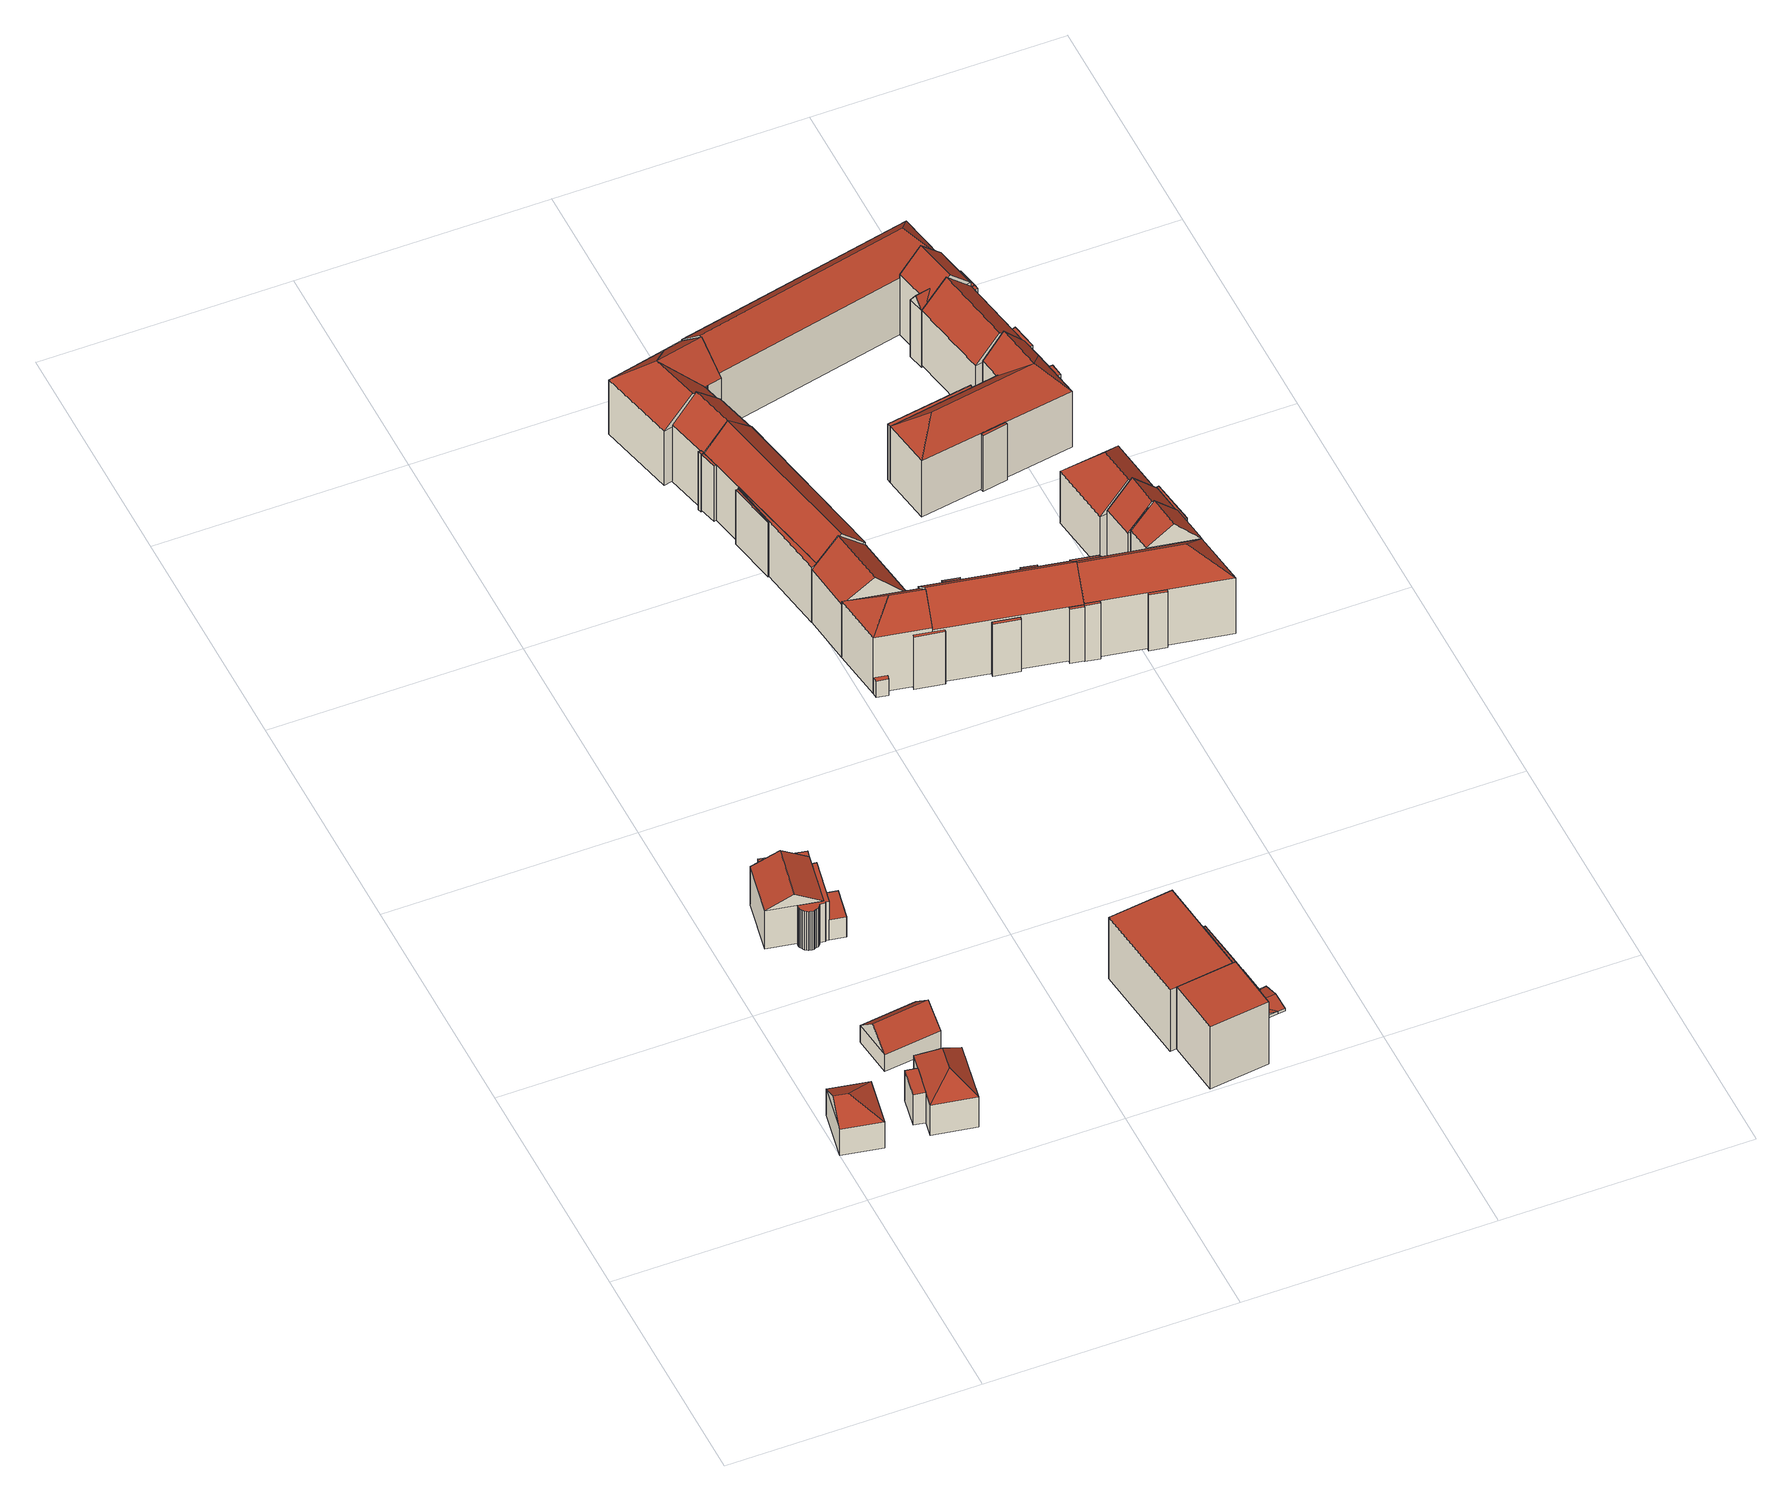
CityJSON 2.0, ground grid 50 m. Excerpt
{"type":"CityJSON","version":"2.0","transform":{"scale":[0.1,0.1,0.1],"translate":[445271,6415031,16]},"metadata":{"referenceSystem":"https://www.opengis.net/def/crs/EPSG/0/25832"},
"CityObjects":{
"building1":{"type":"Building","attributes":{"name":"Fahrenkamp","function":"31001_1010","roofType":"5000","measuredHeight":9.93,"storeysAboveGround":3},"geometry":[{"type":"Solid","lod":"2","boundaries":[[[[0,1,2,3]],[[4,5,1,0]],[[6,7,5,4]],[[3,2,7,6]],[[0,8,4]],[[6,9,3]],[[3,9,8,0]],[[4,8,9,6]],[[1,5,7,2]]]],"semantics":{"surfaces":[{"type":"WallSurface"},{"type":"RoofSurface","Flaechenneigung":"58.4035142069956","Flaechenrichtung":"100.83569069551","Flaechengroesse":"32.6720532013698"},{"type":"RoofSurface","Flaechenneigung":"57.557046619321","Flaechenrichtung":"10.7663389368237","Flaechengroesse":"33.4631668001212"},{"type":"RoofSurface","Flaechenneigung":"57.5568320887966","Flaechenrichtung":"190.757701482515","Flaechengroesse":"33.4402973839046"},{"type":"GroundSurface"}],"values":[[0,0,0,0,1,0,2,3,4]]}}]},
"building2":{"type":"Building","attributes":{"name":"Fahrenkamp","function":"31001_1010"},"children":["building2-1","building2-2"]},
"building2-1":{"type":"BuildingPart","attributes":{"roofType":"1000","measuredHeight":7.57,"storeysAboveGround":2},"parents":["building2"],"geometry":[{"type":"Solid","lod":"2","boundaries":[[[[10,11,12,13]],[[14,15,11,10]],[[16,17,15,14]],[[13,12,17,16]],[[14,10,13,16]],[[11,15,17,12]]]],"semantics":{"surfaces":[{"type":"WallSurface"},{"type":"RoofSurface","Flaechenneigung":"90","Flaechenrichtung":"0","Flaechengroesse":"15.4250708027097"},{"type":"GroundSurface"}],"values":[[0,0,0,0,1,2]]}}]},
"building2-2":{"type":"BuildingPart","attributes":{"roofType":"3200","measuredHeight":12.21,"storeysAboveGround":2},"parents":["building2"],"geometry":[{"type":"Solid","lod":"2","boundaries":[[[[18,19,20,21]],[[22,23,19,18]],[[24,25,23,22]],[[21,20,25,24]],[[18,26,22]],[[24,27,21]],[[21,27,26,18]],[[22,26,27,24]],[[19,23,25,20]]]],"semantics":{"surfaces":[{"type":"WallSurface"},{"type":"RoofSurface","Flaechenneigung":"39.3792277218005","Flaechenrichtung":"190.472785323667","Flaechengroesse":"26.4635526603623"},{"type":"RoofSurface","Flaechenneigung":"39.3788206367418","Flaechenrichtung":"10.4878824725544","Flaechengroesse":"26.1291611869964"},{"type":"RoofSurface","Flaechenneigung":"43.3659354201111","Flaechenrichtung":"100.54775036454","Flaechengroesse":"56.7768635687085"},{"type":"RoofSurface","Flaechenneigung":"43.3650350466957","Flaechenrichtung":"280.906488991606","Flaechengroesse":"56.7850399949071"},{"type":"GroundSurface"}],"values":[[0,0,0,0,1,2,3,4,5]]}}]},
"building3":{"type":"Building","attributes":{"name":"Caspar-Voght-StraÃe","function":"31001_1010","yearOfConstruction":2009,"roofType":"3100","measuredHeight":8.47,"storeysAboveGround":1},"geometry":[{"type":"Solid","lod":"2","boundaries":[[[[28,29,30,31]],[[32,33,29,28]],[[34,35,33,32]],[[31,30,35,34]],[[28,36,32]],[[34,37,31]],[[31,37,36,28]],[[32,36,37,34]],[[29,33,35,30]]]],"semantics":{"surfaces":[{"type":"WallSurface"},{"type":"RoofSurface","Flaechenneigung":"45.1338264351889","Flaechenrichtung":"173.107482084667","Flaechengroesse":"69.4455051911521"},{"type":"RoofSurface","Flaechenneigung":"45.1340244925767","Flaechenrichtung":"353.109351128746","Flaechengroesse":"69.439169166833"},{"type":"GroundSurface"}],"values":[[0,0,0,0,0,0,1,2,3]]}}]},
"building4":{"type":"Building","attributes":{"name":"Sievekingsallee","function":"31001_1010"},"children":["building4-1","building4-2","building4-3","building4-4"]},
"building4-1":{"type":"BuildingPart","attributes":{"roofType":"3100","measuredHeight":12.48,"storeysAboveGround":2},"parents":["building4"],"geometry":[{"type":"Solid","lod":"2","boundaries":[[[[38,39,40,41]],[[42,43,39,38]],[[44,45,43,42]],[[41,40,45,44]],[[38,46,42]],[[44,47,41]],[[41,47,46,38]],[[42,46,47,44]],[[39,43,45,40]]]],"semantics":{"surfaces":[{"type":"WallSurface"},{"type":"RoofSurface","Flaechenneigung":"62.7624394727981","Flaechenrichtung":"280.923757849693","Flaechengroesse":"68.4218144126852"},{"type":"RoofSurface","Flaechenneigung":"62.7620843467679","Flaechenrichtung":"100.636283815479","Flaechengroesse":"68.4924069578429"},{"type":"GroundSurface"}],"values":[[0,0,0,0,0,0,1,2,3]]}}]},
"building4-2":{"type":"BuildingPart","attributes":{"roofType":"1000","measuredHeight":9.72,"storeysAboveGround":2},"parents":["building4"],"geometry":[{"type":"Solid","lod":"2","boundaries":[[[[48,49,50,51]],[[52,53,49,48]],[[42,43,53,52]],[[51,50,43,42]],[[52,48,51,42]],[[49,53,43,50]]]],"semantics":{"surfaces":[{"type":"WallSurface"},{"type":"RoofSurface","Flaechenneigung":"90","Flaechenrichtung":"0","Flaechengroesse":"12.4630555663404"},{"type":"GroundSurface"}],"values":[[0,0,0,0,1,2]]}}]},
"building4-3":{"type":"BuildingPart","attributes":{"roofType":"1000","measuredHeight":4.97,"storeysAboveGround":2},"parents":["building4"],"geometry":[{"type":"Solid","lod":"2","boundaries":[[[[54,55,56,57]],[[58,59,55,54]],[[60,61,59,58]],[[57,56,61,60]],[[58,54,57,60]],[[55,59,61,56]]]],"semantics":{"surfaces":[{"type":"WallSurface"},{"type":"RoofSurface","Flaechenneigung":"90","Flaechenrichtung":"0","Flaechengroesse":"21.1752011655344"},{"type":"GroundSurface"}],"values":[[0,0,0,0,1,2]]}}]},
"building4-4":{"type":"BuildingPart","attributes":{"roofType":"1000","measuredHeight":9.72,"storeysAboveGround":2},"parents":["building4"],"geometry":[{"type":"Solid","lod":"2","boundaries":[[[[62,63,64,65]],[[66,67,63,62]],[[68,69,67,66]],[[70,71,69,68]],[[72,73,71,70]],[[74,75,73,72]],[[76,77,75,74]],[[78,79,77,76]],[[80,81,79,78]],[[82,83,81,80]],[[84,85,83,82]],[[86,87,85,84]],[[88,89,87,86]],[[90,91,89,88]],[[44,45,91,90]],[[92,93,45,44]],[[94,95,93,92]],[[96,61,95,94]],[[97,98,61,96]],[[99,100,98,97]],[[101,102,100,99]],[[103,104,102,101]],[[105,106,104,103]],[[65,64,106,105]],[[103,101,99,97,96,94,92,44,90,88,86,84,82,80,78,76,74,72,70,68,66,62,65,105]],[[63,67,69,71,73,75,77,79,81,83,85,87,89,91,45,93,95,61,98,100,102,104,106,64]]]],"semantics":{"surfaces":[{"type":"WallSurface"},{"type":"RoofSurface","Flaechenneigung":"90","Flaechenrichtung":"0","Flaechengroesse":"15.8170676811303"},{"type":"GroundSurface"}],"values":[[0,0,0,0,0,0,0,0,0,0,0,0,0,0,0,0,0,0,0,0,0,0,0,0,1,2]]}}]},
"building5":{"type":"Building","attributes":{"name":"Caspar-Voght-StraÃe","function":"31001_1010"},"children":["building5-1","building5-2","building5-3","building5-4","building5-5"]},
"building5-1":{"type":"BuildingPart","attributes":{"roofType":"1000","measuredHeight":15.6,"storeysAboveGround":5},"parents":["building5"],"geometry":[{"type":"Solid","lod":"2","boundaries":[[[[107,108,109,110]],[[111,112,108,107]],[[113,114,112,111]],[[110,109,114,113]],[[111,107,110,113]],[[108,112,114,109]]]],"semantics":{"surfaces":[{"type":"WallSurface"},{"type":"RoofSurface","Flaechenneigung":"90","Flaechenrichtung":"0","Flaechengroesse":"141.416823312113"},{"type":"GroundSurface"}],"values":[[0,0,0,0,1,2]]}}]},
"building5-2":{"type":"BuildingPart","attributes":{"roofType":"1000","measuredHeight":15.51,"storeysAboveGround":5},"parents":["building5"],"geometry":[{"type":"Solid","lod":"2","boundaries":[[[[115,116,117,118]],[[119,120,116,115]],[[121,122,120,119]],[[118,117,122,121]],[[119,115,118,121]],[[116,120,122,117]]]],"semantics":{"surfaces":[{"type":"WallSurface"},{"type":"RoofSurface","Flaechenneigung":"90","Flaechenrichtung":"0","Flaechengroesse":"275.688045551268"},{"type":"GroundSurface"}],"values":[[0,0,0,0,1,2]]}}]},
"building5-3":{"type":"BuildingPart","attributes":{"roofType":"1000","measuredHeight":15.6,"storeysAboveGround":5},"parents":["building5"],"geometry":[{"type":"Solid","lod":"2","boundaries":[[[[123,124,125,126]],[[107,108,124,123]],[[127,122,108,107]],[[126,125,122,127]],[[107,123,126,127]],[[124,108,122,125]]]],"semantics":{"surfaces":[{"type":"WallSurface"},{"type":"RoofSurface","Flaechenneigung":"90","Flaechenrichtung":"0","Flaechengroesse":"4.56008917708689"},{"type":"GroundSurface"}],"values":[[0,0,0,0,1,2]]}}]},
"building5-4":{"type":"BuildingPart","attributes":{"roofType":"3100","measuredHeight":1.45,"storeysAboveGround":5},"parents":["building5"],"geometry":[{"type":"Solid","lod":"2","boundaries":[[[[128,129,130,131]],[[132,133,129,128]],[[134,124,133,132]],[[131,130,124,134]],[[128,135,132]],[[134,136,131]],[[131,136,135,128]],[[132,135,136,134]],[[129,133,124,130]]]],"semantics":{"surfaces":[{"type":"WallSurface"},{"type":"RoofSurface","Flaechenneigung":"77.8572942276336","Flaechenrichtung":"83.1225572631205","Flaechengroesse":"48.2291061940424"},{"type":"RoofSurface","Flaechenneigung":"77.8572494099357","Flaechenrichtung":"263.121629531505","Flaechengroesse":"48.2275415766056"},{"type":"GroundSurface"}],"values":[[0,0,0,0,0,0,1,2,3]]}}]},
"building5-5":{"type":"BuildingPart","attributes":{"roofType":"5000","measuredHeight":1.45,"storeysAboveGround":5},"parents":["building5"],"geometry":[{"type":"Solid","lod":"2","boundaries":[[[[128,129,137,138]],[[139,140,129,128]],[[141,142,140,139]],[[138,137,142,141]],[[128,143,139]],[[141,144,138]],[[138,144,143,128]],[[139,143,144,141]],[[129,140,142,137]]]],"semantics":{"surfaces":[{"type":"WallSurface"},{"type":"RoofSurface","Flaechenneigung":"-77.857221905838","Flaechenrichtung":"263.123021083258","Flaechengroesse":"12.7048783094627"},{"type":"RoofSurface","Flaechenneigung":"75.5665314875448","Flaechenrichtung":"173.112255546599","Flaechengroesse":"11.1997516340832"},{"type":"RoofSurface","Flaechenneigung":"75.566718504151","Flaechenrichtung":"353.105252536582","Flaechengroesse":"11.1993477863947"},{"type":"GroundSurface"}],"values":[[0,0,0,0,1,0,2,3,4]]}}]},
"building6":{"type":"Building","attributes":{"name":"Caspar-Voght-StraÃe","function":"31001_1010"},"children":["building6-1","building6-2","building6-3","building6-4"]},
"building6-1":{"type":"BuildingPart","attributes":{"roofType":"1000","measuredHeight":13.93,"storeysAboveGround":4},"parents":["building6"],"geometry":[{"type":"Solid","lod":"2","boundaries":[[[[145,146,147,148]],[[149,150,146,145]],[[151,152,150,149]],[[148,147,152,151]],[[149,145,148,151]],[[146,150,152,147]]]],"semantics":{"surfaces":[{"type":"WallSurface"},{"type":"RoofSurface","Flaechenneigung":"90","Flaechenrichtung":"0","Flaechengroesse":"19.1248388533268"},{"type":"GroundSurface"}],"values":[[0,0,0,0,1,2]]}}]},
"building6-2":{"type":"BuildingPart","attributes":{"roofType":"3100","measuredHeight":18.83,"storeysAboveGround":4},"parents":["building6"],"geometry":[{"type":"Solid","lod":"2","boundaries":[[[[153,154,155,156]],[[149,150,154,153]],[[157,158,150,149]],[[156,155,158,157]],[[153,159,149]],[[157,160,156]],[[156,160,159,153]],[[149,159,160,157]],[[154,150,158,155]]]],"semantics":{"surfaces":[{"type":"WallSurface"},{"type":"RoofSurface","Flaechenneigung":"46.6275118279158","Flaechenrichtung":"78.7287989066686","Flaechengroesse":"249.230596843968"},{"type":"RoofSurface","Flaechenneigung":"46.6273113094076","Flaechenrichtung":"258.202188024824","Flaechengroesse":"245.846756038004"},{"type":"GroundSurface"}],"values":[[0,0,0,0,0,0,1,2,3]]}}]},
"building6-3":{"type":"BuildingPart","attributes":{"roofType":"1000","measuredHeight":13.72,"storeysAboveGround":4},"parents":["building6"],"geometry":[{"type":"Solid","lod":"2","boundaries":[[[[161,162,163,164]],[[165,166,162,161]],[[167,147,166,165]],[[164,163,147,167]],[[165,161,164,167]],[[162,166,147,163]]]],"semantics":{"surfaces":[{"type":"WallSurface"},{"type":"RoofSurface","Flaechenneigung":"90","Flaechenrichtung":"0","Flaechengroesse":"3.79096217372837"},{"type":"GroundSurface"}],"values":[[0,0,0,0,1,2]]}}]},
"building6-4":{"type":"BuildingPart","attributes":{"roofType":"1000","measuredHeight":13.93,"storeysAboveGround":4},"parents":["building6"],"geometry":[{"type":"Solid","lod":"2","boundaries":[[[[168,169,170,171]],[[172,173,169,168]],[[157,158,173,172]],[[171,170,158,157]],[[172,168,171,157]],[[169,173,158,170]]]],"semantics":{"surfaces":[{"type":"WallSurface"},{"type":"RoofSurface","Flaechenneigung":"90","Flaechenrichtung":"0","Flaechengroesse":"2.23251236015496"},{"type":"GroundSurface"}],"values":[[0,0,0,0,1,2]]}}]},
"building7":{"type":"Building","attributes":{"name":"Caspar-Voght-StraÃe","function":"31001_1010"},"children":["building7-1","building7-2","building7-3","building7-4","building7-5"]},
"building7-1":{"type":"BuildingPart","attributes":{"roofType":"5000","measuredHeight":19.42,"storeysAboveGround":4},"parents":["building7"],"geometry":[{"type":"Solid","lod":"2","boundaries":[[[[174,175,176,177]],[[178,179,175,174]],[[180,181,179,178]],[[177,176,181,180]],[[174,182,178]],[[180,183,177]],[[177,183,182,174]],[[178,182,183,180]],[[175,179,181,176]]]],"semantics":{"surfaces":[{"type":"WallSurface"},{"type":"RoofSurface","Flaechenneigung":"-47.3777665942956","Flaechenrichtung":"255.965900193557","Flaechengroesse":"48.8980211797664"},{"type":"RoofSurface","Flaechenneigung":"45.7494627773063","Flaechenrichtung":"167.3994633894","Flaechengroesse":"55.0229333551606"},{"type":"RoofSurface","Flaechenneigung":"45.7493716522249","Flaechenrichtung":"347.394866715686","Flaechengroesse":"56.2205199292849"},{"type":"GroundSurface"}],"values":[[0,0,0,0,1,0,2,3,4]]}}]},
"building7-2":{"type":"BuildingPart","attributes":{"roofType":"1000","measuredHeight":13.61,"storeysAboveGround":4},"parents":["building7"],"geometry":[{"type":"Solid","lod":"2","boundaries":[[[[184,185,186,187]],[[188,175,185,184]],[[187,186,175,188]],[[184,187,188]],[[185,175,186]]]],"semantics":{"surfaces":[{"type":"WallSurface"},{"type":"RoofSurface","Flaechenneigung":"90","Flaechenrichtung":"0","Flaechengroesse":"0.159571464660192"},{"type":"GroundSurface"}],"values":[[0,0,0,1,2]]}}]},
"building7-3":{"type":"BuildingPart","attributes":{"roofType":"5000","measuredHeight":19.42,"storeysAboveGround":4},"parents":["building7"],"geometry":[{"type":"Solid","lod":"2","boundaries":[[[[189,190,191,192]],[[178,179,190,189]],[[193,194,179,178]],[[192,191,194,193]],[[189,182,178]],[[193,195,192]],[[192,195,182,189]],[[178,182,195,193]],[[190,179,194,191]]]],"semantics":{"surfaces":[{"type":"WallSurface"},{"type":"RoofSurface","Flaechenneigung":"45.7445730696807","Flaechenrichtung":"347.389076456439","Flaechengroesse":"50.0447195677224"},{"type":"RoofSurface","Flaechenneigung":"47.4516604069884","Flaechenrichtung":"256.322164977801","Flaechengroesse":"111.142811088012"},{"type":"RoofSurface","Flaechenneigung":"47.450185749754","Flaechenrichtung":"76.0526985696942","Flaechengroesse":"110.315554972888"},{"type":"GroundSurface"}],"values":[[0,0,0,0,1,0,2,3,4]]}}]},
"building7-4":{"type":"BuildingPart","attributes":{"roofType":"3100","measuredHeight":19.42,"storeysAboveGround":4},"parents":["building7"],"geometry":[{"type":"Solid","lod":"2","boundaries":[[[[196,197,194,198]],[[199,200,197,196]],[[201,202,200,199]],[[198,194,202,201]],[[196,203,199]],[[201,204,198]],[[198,204,203,196]],[[199,203,204,201]],[[197,200,202,194]]]],"semantics":{"surfaces":[{"type":"WallSurface"},{"type":"RoofSurface","Flaechenneigung":"46.0816451722682","Flaechenrichtung":"76.098540255062","Flaechengroesse":"68.1237392294242"},{"type":"RoofSurface","Flaechenneigung":"46.0816513668436","Flaechenrichtung":"256.361759260849","Flaechengroesse":"68.4788842529546"},{"type":"GroundSurface"}],"values":[[0,0,0,0,0,0,1,2,3]]}}]},
"building7-5":{"type":"BuildingPart","attributes":{"roofType":"1000","measuredHeight":14.61,"storeysAboveGround":4},"parents":["building7"],"geometry":[{"type":"Solid","lod":"2","boundaries":[[[[205,206,200,207]],[[208,209,206,205]],[[210,211,209,208]],[[207,200,211,210]],[[208,205,207,210]],[[206,209,211,200]]]],"semantics":{"surfaces":[{"type":"WallSurface"},{"type":"RoofSurface","Flaechenneigung":"90","Flaechenrichtung":"0","Flaechengroesse":"0.460511397948179"},{"type":"GroundSurface"}],"values":[[0,0,0,0,1,2]]}}]},
"building8":{"type":"Building","attributes":{"name":"Caspar-Voght-StraÃe","function":"31001_1010"},"children":["building8-1","building8-2","building8-3","building8-4","building8-5","building8-6","building8-7","building8-8","building8-9"]},
"building8-1":{"type":"BuildingPart","attributes":{"roofType":"1000","measuredHeight":13.16,"storeysAboveGround":4},"parents":["building8"],"geometry":[{"type":"Solid","lod":"2","boundaries":[[[[212,213,214,215]],[[216,217,213,212]],[[218,219,217,216]],[[215,214,219,218]],[[216,212,215,218]],[[213,217,219,214]]]],"semantics":{"surfaces":[{"type":"WallSurface"},{"type":"RoofSurface","Flaechenneigung":"90","Flaechenrichtung":"0","Flaechengroesse":"3.43489849457902"},{"type":"GroundSurface"}],"values":[[0,0,0,0,1,2]]}}]},
"building8-2":{"type":"BuildingPart","attributes":{"roofType":"5000","measuredHeight":18.79,"storeysAboveGround":4},"parents":["building8"],"geometry":[{"type":"Solid","lod":"2","boundaries":[[[[220,221,222,223]],[[224,225,221,220]],[[226,227,225,224]],[[223,222,227,226]],[[220,228,224]],[[226,229,223]],[[223,229,228,220]],[[224,228,229,226]],[[221,225,227,222]]]],"semantics":{"surfaces":[{"type":"WallSurface"},{"type":"RoofSurface","Flaechenneigung":"49.4412024451597","Flaechenrichtung":"262.458768331053","Flaechengroesse":"37.6633998957678"},{"type":"RoofSurface","Flaechenneigung":"47.3567529165796","Flaechenrichtung":"190.789252270016","Flaechengroesse":"59.8688222447392"},{"type":"RoofSurface","Flaechenneigung":"47.3600396765704","Flaechenrichtung":"10.7286554150619","Flaechengroesse":"71.2116422756948"},{"type":"GroundSurface"}],"values":[[0,0,0,0,1,0,2,3,4]]}}]},
"building8-3":{"type":"BuildingPart","attributes":{"roofType":"3100","measuredHeight":18.79,"storeysAboveGround":4},"parents":["building8"],"geometry":[{"type":"Solid","lod":"2","boundaries":[[[[230,231,232,233]],[[234,235,231,230]],[[236,222,235,234]],[[233,232,222,236]],[[230,237,234]],[[236,238,233]],[[233,238,237,230]],[[234,237,238,236]],[[231,235,222,232]]]],"semantics":{"surfaces":[{"type":"WallSurface"},{"type":"RoofSurface","Flaechenneigung":"47.0334748994291","Flaechenrichtung":"10.8075106348516","Flaechengroesse":"208.980492675839"},{"type":"RoofSurface","Flaechenneigung":"47.0335005620283","Flaechenrichtung":"190.803438244978","Flaechengroesse":"209.003004064802"},{"type":"GroundSurface"}],"values":[[0,0,0,0,0,0,1,2,3]]}}]},
"building8-4":{"type":"BuildingPart","attributes":{"roofType":"3100","measuredHeight":18.77,"storeysAboveGround":4},"parents":["building8"],"geometry":[{"type":"Solid","lod":"2","boundaries":[[[[239,240,225,241]],[[242,243,240,239]],[[244,245,243,242]],[[241,225,245,244]],[[239,246,242]],[[244,247,241]],[[241,247,246,239]],[[242,246,247,244]],[[240,243,245,225]]]],"semantics":{"surfaces":[{"type":"WallSurface"},{"type":"RoofSurface","Flaechenneigung":"46.1864359266587","Flaechenrichtung":"262.355730399949","Flaechengroesse":"89.7280555869457"},{"type":"RoofSurface","Flaechenneigung":"46.1737108586027","Flaechenrichtung":"82.1965837751569","Flaechengroesse":"105.764933068895"},{"type":"GroundSurface"}],"values":[[0,0,0,0,0,0,1,2,3]]}}]},
"building8-5":{"type":"BuildingPart","attributes":{"roofType":"1000","measuredHeight":13.63,"storeysAboveGround":4},"parents":["building8"],"geometry":[{"type":"Solid","lod":"2","boundaries":[[[[248,249,235,234]],[[250,251,249,248]],[[252,253,251,250]],[[234,235,253,252]],[[250,248,234,252]],[[249,251,253,235]]]],"semantics":{"surfaces":[{"type":"WallSurface"},{"type":"RoofSurface","Flaechenneigung":"90","Flaechenrichtung":"0","Flaechengroesse":"1.70379071819993"},{"type":"GroundSurface"}],"values":[[0,0,0,0,1,2]]}}]},
"building8-6":{"type":"BuildingPart","attributes":{"roofType":"1000","measuredHeight":4.17,"storeysAboveGround":4},"parents":["building8"],"geometry":[{"type":"Solid","lod":"2","boundaries":[[[[254,255,256,257]],[[258,259,255,254]],[[260,221,259,258]],[[257,256,221,260]],[[258,254,257,260]],[[255,259,221,256]]]],"semantics":{"surfaces":[{"type":"WallSurface"},{"type":"RoofSurface","Flaechenneigung":"90","Flaechenrichtung":"0","Flaechengroesse":"2.54249179211006"},{"type":"GroundSurface"}],"values":[[0,0,0,0,1,2]]}}]},
"building8-7":{"type":"BuildingPart","attributes":{"roofType":"1000","measuredHeight":13.2,"storeysAboveGround":4},"parents":["building8"],"geometry":[{"type":"Solid","lod":"2","boundaries":[[[[261,262,263,264]],[[265,266,262,261]],[[267,268,266,265]],[[264,263,268,267]],[[265,261,264,267]],[[262,266,268,263]]]],"semantics":{"surfaces":[{"type":"WallSurface"},{"type":"RoofSurface","Flaechenneigung":"90","Flaechenrichtung":"0","Flaechengroesse":"3.68996350292356"},{"type":"GroundSurface"}],"values":[[0,0,0,0,1,2]]}}]},
"building8-8":{"type":"BuildingPart","attributes":{"roofType":"1000","measuredHeight":13.63,"storeysAboveGround":4},"parents":["building8"],"geometry":[{"type":"Solid","lod":"2","boundaries":[[[[269,270,271,272]],[[273,274,270,269]],[[275,276,274,273]],[[272,271,276,275]],[[273,269,272,275]],[[270,274,276,271]]]],"semantics":{"surfaces":[{"type":"WallSurface"},{"type":"RoofSurface","Flaechenneigung":"90","Flaechenrichtung":"0","Flaechengroesse":"1.36838687163841"},{"type":"GroundSurface"}],"values":[[0,0,0,0,1,2]]}}]},
"building8-9":{"type":"BuildingPart","attributes":{"roofType":"1000","measuredHeight":13.63,"storeysAboveGround":4},"parents":["building8"],"geometry":[{"type":"Solid","lod":"2","boundaries":[[[[277,278,279,280]],[[281,282,278,277]],[[283,284,282,281]],[[280,279,284,283]],[[281,277,280,283]],[[278,282,284,279]]]],"semantics":{"surfaces":[{"type":"WallSurface"},{"type":"RoofSurface","Flaechenneigung":"90","Flaechenrichtung":"0","Flaechengroesse":"1.21084714276918"},{"type":"GroundSurface"}],"values":[[0,0,0,0,1,2]]}}]},
"building9":{"type":"Building","attributes":{"name":"Hanfftsweg","function":"31001_1010"},"children":["building9-1","building9-2","building9-3","building9-4"]},
"building9-1":{"type":"BuildingPart","attributes":{"roofType":"5000","measuredHeight":19.68,"storeysAboveGround":4},"parents":["building9"],"geometry":[{"type":"Solid","lod":"2","boundaries":[[[[285,286,287,288]],[[289,290,286,285]],[[291,292,290,289]],[[288,287,292,291]],[[285,293,289]],[[291,294,288]],[[288,294,293,285]],[[289,293,294,291]],[[286,290,292,287]]]],"semantics":{"surfaces":[{"type":"WallSurface"},{"type":"RoofSurface","Flaechenneigung":"40.6739951992658","Flaechenrichtung":"79.0240827578467","Flaechengroesse":"38.3863756893998"},{"type":"RoofSurface","Flaechenneigung":"44.8321346533218","Flaechenrichtung":"347.391915345805","Flaechengroesse":"358.55083574132"},{"type":"RoofSurface","Flaechenneigung":"44.8322118126365","Flaechenrichtung":"167.401299378839","Flaechengroesse":"357.396455278867"},{"type":"GroundSurface"}],"values":[[0,0,0,0,1,0,2,3,4]]}}]},
"building9-2":{"type":"BuildingPart","attributes":{"roofType":"3100","measuredHeight":19.69,"storeysAboveGround":4},"parents":["building9"],"geometry":[{"type":"Solid","lod":"2","boundaries":[[[[295,296,290,297]],[[298,299,296,295]],[[300,301,299,298]],[[297,290,301,300]],[[295,302,298]],[[300,303,297]],[[297,303,302,295]],[[298,302,303,300]],[[296,299,301,290]]]],"semantics":{"surfaces":[{"type":"WallSurface"},{"type":"RoofSurface","Flaechenneigung":"45.3323310653556","Flaechenrichtung":"78.6274129409062","Flaechengroesse":"57.5838179609724"},{"type":"RoofSurface","Flaechenneigung":"45.3327879880463","Flaechenrichtung":"257.817956064625","Flaechengroesse":"56.8185174962454"},{"type":"GroundSurface"}],"values":[[0,0,0,0,0,0,1,2,3]]}}]},
"building9-3":{"type":"BuildingPart","attributes":{"roofType":"5000","measuredHeight":16.71,"storeysAboveGround":4},"parents":["building9"],"geometry":[{"type":"Solid","lod":"2","boundaries":[[[[304,305,306,307]],[[308,299,305,304]],[[309,310,299,308]],[[307,306,310,309]],[[304,311,308]],[[309,312,307]],[[307,312,311,304]],[[308,311,312,309]],[[305,299,310,306]]]],"semantics":{"surfaces":[{"type":"WallSurface"},{"type":"RoofSurface","Flaechenneigung":"-29.9996209160535","Flaechenrichtung":"77.4050323035475","Flaechengroesse":"4.8498141537896"},{"type":"RoofSurface","Flaechenneigung":"35.2163177499699","Flaechenrichtung":"347.901261016779","Flaechengroesse":"7.09332917394847"},{"type":"RoofSurface","Flaechenneigung":"35.2158827578489","Flaechenrichtung":"168.441777902379","Flaechengroesse":"7.09526466723901"},{"type":"GroundSurface"}],"values":[[0,0,0,0,1,0,2,3,4]]}}]},
"building9-4":{"type":"BuildingPart","attributes":{"roofType":"1000","measuredHeight":14.15,"storeysAboveGround":4},"parents":["building9"],"geometry":[{"type":"Solid","lod":"2","boundaries":[[[[313,314,315,316]],[[317,318,314,313]],[[319,296,318,317]],[[316,315,296,319]],[[317,313,316,319]],[[314,318,296,315]]]],"semantics":{"surfaces":[{"type":"WallSurface"},{"type":"RoofSurface","Flaechenneigung":"90","Flaechenrichtung":"0","Flaechengroesse":"3.86243372109619"},{"type":"GroundSurface"}],"values":[[0,0,0,0,1,2]]}}]},
"building10":{"type":"Building","attributes":{"name":"Sievekingsallee","function":"31001_1010"},"children":["building10-1","building10-2","building10-3","building10-4","building10-5","building10-6","building10-7","building10-8"]},
"building10-1":{"type":"BuildingPart","attributes":{"roofType":"5000","measuredHeight":19.09,"storeysAboveGround":4},"parents":["building10"],"geometry":[{"type":"Solid","lod":"2","boundaries":[[[[320,321,322,323]],[[324,325,321,320]],[[326,327,325,324]],[[323,322,327,326]],[[320,328,324]],[[326,329,323]],[[323,329,328,320]],[[324,328,329,326]],[[321,325,327,322]]]],"semantics":{"surfaces":[{"type":"WallSurface"},{"type":"RoofSurface","Flaechenneigung":"47.9255275892489","Flaechenrichtung":"82.4117337062793","Flaechengroesse":"43.1799893612371"},{"type":"RoofSurface","Flaechenneigung":"46.5350422641608","Flaechenrichtung":"10.1128066139535","Flaechengroesse":"161.684457473078"},{"type":"RoofSurface","Flaechenneigung":"46.506615159499","Flaechenrichtung":"190.523310149735","Flaechengroesse":"174.788065877103"},{"type":"GroundSurface"}],"values":[[0,0,0,0,1,0,2,3,4]]}}]},
"building10-2":{"type":"BuildingPart","attributes":{"roofType":"3100","measuredHeight":19.11,"storeysAboveGround":4},"parents":["building10"],"geometry":[{"type":"Solid","lod":"2","boundaries":[[[[330,331,332,333]],[[334,335,331,330]],[[336,321,335,334]],[[333,332,321,336]],[[330,337,334]],[[336,338,333]],[[333,338,337,330]],[[334,337,338,336]],[[331,335,321,332]]]],"semantics":{"surfaces":[{"type":"WallSurface"},{"type":"RoofSurface","Flaechenneigung":"44.5097056042538","Flaechenrichtung":"262.187736915752","Flaechengroesse":"41.1434719709508"},{"type":"RoofSurface","Flaechenneigung":"44.5227906515974","Flaechenrichtung":"82.3526324303992","Flaechengroesse":"51.9900030510147"},{"type":"GroundSurface"}],"values":[[0,0,0,0,0,0,1,2,3]]}}]},
"building10-3":{"type":"BuildingPart","attributes":{"roofType":"3100","measuredHeight":19.12,"storeysAboveGround":4},"parents":["building10"],"geometry":[{"type":"Solid","lod":"2","boundaries":[[[[339,340,341,342]],[[343,344,340,339]],[[345,335,344,343]],[[342,341,335,345]],[[339,346,343]],[[345,347,342]],[[342,347,346,339]],[[343,346,347,345]],[[340,344,335,341]]]],"semantics":{"surfaces":[{"type":"WallSurface"},{"type":"RoofSurface","Flaechenneigung":"44.4701333146871","Flaechenrichtung":"262.151336608739","Flaechengroesse":"50.9424624617455"},{"type":"RoofSurface","Flaechenneigung":"44.4700396771415","Flaechenrichtung":"82.3248781847656","Flaechengroesse":"50.9089139722495"},{"type":"GroundSurface"}],"values":[[0,0,0,0,0,0,1,2,3]]}}]},
"building10-4":{"type":"BuildingPart","attributes":{"roofType":"5000","measuredHeight":19.14,"storeysAboveGround":4},"parents":["building10"],"geometry":[{"type":"Solid","lod":"2","boundaries":[[[[348,349,350,351]],[[352,353,349,348]],[[354,344,353,352]],[[351,350,344,354]],[[348,355,352]],[[354,356,351]],[[351,356,355,348]],[[352,355,356,354]],[[349,353,344,350]]]],"semantics":{"surfaces":[{"type":"WallSurface"},{"type":"RoofSurface","Flaechenneigung":"41.4476082118734","Flaechenrichtung":"352.084588397407","Flaechengroesse":"49.2728433870506"},{"type":"RoofSurface","Flaechenneigung":"44.340651552706","Flaechenrichtung":"262.140256197061","Flaechengroesse":"90.4727140750392"},{"type":"RoofSurface","Flaechenneigung":"44.3404104565576","Flaechenrichtung":"82.3497810792349","Flaechengroesse":"90.4576227914957"},{"type":"GroundSurface"}],"values":[[0,0,0,0,1,0,2,3,4]]}}]},
"building10-5":{"type":"BuildingPart","attributes":{"roofType":"1000","measuredHeight":14.02,"storeysAboveGround":4},"parents":["building10"],"geometry":[{"type":"Solid","lod":"2","boundaries":[[[[357,358,322,323]],[[359,360,358,357]],[[361,362,360,359]],[[323,322,362,361]],[[359,357,323,361]],[[358,360,362,322]]]],"semantics":{"surfaces":[{"type":"WallSurface"},{"type":"RoofSurface","Flaechenneigung":"90","Flaechenrichtung":"0","Flaechengroesse":"2.8411697654153"},{"type":"GroundSurface"}],"values":[[0,0,0,0,1,2]]}}]},
"building10-6":{"type":"BuildingPart","attributes":{"roofType":"1000","measuredHeight":14.02,"storeysAboveGround":4},"parents":["building10"],"geometry":[{"type":"Solid","lod":"2","boundaries":[[[[363,364,365,366]],[[367,368,364,363]],[[326,327,368,367]],[[366,365,327,326]],[[367,363,366,326]],[[364,368,327,365]]]],"semantics":{"surfaces":[{"type":"WallSurface"},{"type":"RoofSurface","Flaechenneigung":"90","Flaechenrichtung":"0","Flaechengroesse":"1.7666862962987"},{"type":"GroundSurface"}],"values":[[0,0,0,0,1,2]]}}]},
"building10-7":{"type":"BuildingPart","attributes":{"roofType":"1000","measuredHeight":13.46,"storeysAboveGround":4},"parents":["building10"],"geometry":[{"type":"Solid","lod":"2","boundaries":[[[[369,370,371,372]],[[373,374,370,369]],[[375,376,374,373]],[[372,371,376,375]],[[373,369,372,375]],[[370,374,376,371]]]],"semantics":{"surfaces":[{"type":"WallSurface"},{"type":"RoofSurface","Flaechenneigung":"90","Flaechenrichtung":"0","Flaechengroesse":"6.36209826035185"},{"type":"GroundSurface"}],"values":[[0,0,0,0,1,2]]}}]},
"building10-8":{"type":"BuildingPart","attributes":{"roofType":"1000","measuredHeight":14.02,"storeysAboveGround":4},"parents":["building10"],"geometry":[{"type":"Solid","lod":"2","boundaries":[[[[377,378,379,380]],[[381,382,378,377]],[[383,384,382,381]],[[380,379,384,383]],[[381,377,380,383]],[[378,382,384,379]]]],"semantics":{"surfaces":[{"type":"WallSurface"},{"type":"RoofSurface","Flaechenneigung":"90","Flaechenrichtung":"0","Flaechengroesse":"2.34098600057283"},{"type":"GroundSurface"}],"values":[[0,0,0,0,1,2]]}}]},
"building11":{"type":"Building","attributes":{"name":"Poelsweg","function":"31001_1010"},"children":["building11-1","building11-2","building11-3","building11-4","building11-5","building11-6","building11-7","building11-8"]},
"building11-1":{"type":"BuildingPart","attributes":{"roofType":"1000","measuredHeight":14.04,"storeysAboveGround":4},"parents":["building11"],"geometry":[{"type":"Solid","lod":"2","boundaries":[[[[385,386,387,388]],[[389,390,386,385]],[[391,392,390,389]],[[388,387,392,391]],[[389,385,388,391]],[[386,390,392,387]]]],"semantics":{"surfaces":[{"type":"WallSurface"},{"type":"RoofSurface","Flaechenneigung":"90","Flaechenrichtung":"0","Flaechengroesse":"12.2795622743556"},{"type":"GroundSurface"}],"values":[[0,0,0,0,1,2]]}}]},
"building11-2":{"type":"BuildingPart","attributes":{"roofType":"3200","measuredHeight":19.02,"storeysAboveGround":4},"parents":["building11"],"geometry":[{"type":"Solid","lod":"2","boundaries":[[[[393,394,395,396]],[[389,390,394,393]],[[397,398,390,389]],[[396,395,398,397]],[[393,399,389]],[[397,400,396]],[[396,400,399,393]],[[389,399,400,397]],[[394,390,398,395]]]],"semantics":{"surfaces":[{"type":"WallSurface"},{"type":"RoofSurface","Flaechenneigung":"47.3303392566867","Flaechenrichtung":"261.19299030687","Flaechengroesse":"37.5831775690858"},{"type":"RoofSurface","Flaechenneigung":"41.7193511085119","Flaechenrichtung":"79.9751911047832","Flaechengroesse":"35.2961118919128"},{"type":"RoofSurface","Flaechenneigung":"46.2277714274309","Flaechenrichtung":"170.744733536402","Flaechengroesse":"193.173623921084"},{"type":"RoofSurface","Flaechenneigung":"46.2278033351335","Flaechenrichtung":"350.36960945224","Flaechengroesse":"192.378132032138"},{"type":"GroundSurface"}],"values":[[0,0,0,0,1,2,3,4,5]]}}]},
"building11-3":{"type":"BuildingPart","attributes":{"roofType":"5000","measuredHeight":19.02,"storeysAboveGround":4},"parents":["building11"],"geometry":[{"type":"Solid","lod":"2","boundaries":[[[[397,398,401,402]],[[403,404,398,397]],[[405,406,404,403]],[[402,401,406,405]],[[397,400,403]],[[405,407,402]],[[402,407,400,397]],[[403,400,407,405]],[[398,404,406,401]]]],"semantics":{"surfaces":[{"type":"WallSurface"},{"type":"RoofSurface","Flaechenneigung":"-46.5650908456143","Flaechenrichtung":"170.239622525457","Flaechengroesse":"32.2174933937763"},{"type":"RoofSurface","Flaechenneigung":"41.7429948881841","Flaechenrichtung":"79.9533040262361","Flaechengroesse":"47.6514254121725"},{"type":"RoofSurface","Flaechenneigung":"41.7433215098573","Flaechenrichtung":"259.932881935707","Flaechengroesse":"47.3190126735422"},{"type":"GroundSurface"}],"values":[[0,0,0,0,1,0,2,3,4]]}}]},
"building11-4":{"type":"BuildingPart","attributes":{"roofType":"3100","measuredHeight":19.08,"storeysAboveGround":4},"parents":["building11"],"geometry":[{"type":"Solid","lod":"2","boundaries":[[[[408,409,410,411]],[[412,413,409,408]],[[414,401,413,412]],[[411,410,401,414]],[[408,415,412]],[[414,416,411]],[[411,416,415,408]],[[412,415,416,414]],[[409,413,401,410]]]],"semantics":{"surfaces":[{"type":"WallSurface"},{"type":"RoofSurface","Flaechenneigung":"44.7581507471669","Flaechenrichtung":"259.435354840495","Flaechengroesse":"125.584730455378"},{"type":"RoofSurface","Flaechenneigung":"44.7571956399916","Flaechenrichtung":"79.7959034985162","Flaechengroesse":"126.041440107797"},{"type":"GroundSurface"}],"values":[[0,0,0,0,0,0,1,2,3]]}}]},
"building11-5":{"type":"BuildingPart","attributes":{"roofType":"1000","measuredHeight":13.42,"storeysAboveGround":4},"parents":["building11"],"geometry":[{"type":"Solid","lod":"2","boundaries":[[[[317,417,413,319]],[[418,419,417,317]],[[420,421,419,418]],[[319,413,421,420]],[[418,317,319,420]],[[417,419,421,413]]]],"semantics":{"surfaces":[{"type":"WallSurface"},{"type":"RoofSurface","Flaechenneigung":"90","Flaechenrichtung":"0","Flaechengroesse":"0.853041131222208"},{"type":"GroundSurface"}],"values":[[0,0,0,0,1,2]]}}]},
"building11-6":{"type":"BuildingPart","attributes":{"roofType":"1000","measuredHeight":13.56,"storeysAboveGround":4},"parents":["building11"],"geometry":[{"type":"Solid","lod":"2","boundaries":[[[[422,423,424,425]],[[426,427,423,422]],[[428,429,427,426]],[[425,424,429,428]],[[426,422,425,428]],[[423,427,429,424]]]],"semantics":{"surfaces":[{"type":"WallSurface"},{"type":"RoofSurface","Flaechenneigung":"90","Flaechenrichtung":"0","Flaechengroesse":"4.72694616119398"},{"type":"GroundSurface"}],"values":[[0,0,0,0,1,2]]}}]},
"building11-7":{"type":"BuildingPart","attributes":{"roofType":"1000","measuredHeight":14.04,"storeysAboveGround":4},"parents":["building11"],"geometry":[{"type":"Solid","lod":"2","boundaries":[[[[430,431,432,433]],[[434,435,431,430]],[[436,437,435,434]],[[433,432,437,436]],[[434,430,433,436]],[[431,435,437,432]]]],"semantics":{"surfaces":[{"type":"WallSurface"},{"type":"RoofSurface","Flaechenneigung":"90","Flaechenrichtung":"0","Flaechengroesse":"3.3874754839766"},{"type":"GroundSurface"}],"values":[[0,0,0,0,1,2]]}}]},
"building11-8":{"type":"BuildingPart","attributes":{"roofType":"1000","measuredHeight":14.04,"storeysAboveGround":4},"parents":["building11"],"geometry":[{"type":"Solid","lod":"2","boundaries":[[[[438,439,440,441]],[[442,443,439,438]],[[444,445,443,442]],[[441,440,445,444]],[[442,438,441,444]],[[439,443,445,440]]]],"semantics":{"surfaces":[{"type":"WallSurface"},{"type":"RoofSurface","Flaechenneigung":"90","Flaechenrichtung":"0","Flaechengroesse":"2.09576200638867"},{"type":"GroundSurface"}],"values":[[0,0,0,0,1,2]]}}]}
},
"vertices":[
[99,207,77],[99,207,11],[19,222,11],[19,222,77],[80,105,77],[80,105,11],[0,120,77],[0,120,11],[37,166,110],[10,171,110],
[184,194,88],[184,194,12],[160,198,12],[160,198,88],[172,132,88],[172,132,12],[149,136,88],[149,136,12],
[253,84,88],[253,84,12],[276,209,12],[276,209,88],[166,100,88],[166,100,12],[190,225,88],[190,225,12],[217,130,134],[226,180,134],
[155,273,59],[155,273,17],[270,287,17],[270,287,59],[145,358,59],[145,358,17],[259,372,59],[259,372,17],[150,315,101],[264,329,101],
[105,746,117],[105,746,20],[83,635,20],[83,635,117],[210,726,117],[210,726,20],[189,615,117],[189,615,20],[158,736,145],[136,625,145],
[124,757,117],[124,757,20],[122,743,20],[122,743,117],[213,740,117],[213,740,20],
[241,670,70],[241,670,20],[210,676,20],[210,676,70],[228,604,70],[228,604,20],[197,610,70],[197,610,20],
[169,601,117],[169,601,20],[172,602,20],[172,602,117],[166,600,117],[166,600,20],[163,599,117],[163,599,20],[159,599,117],[159,599,20],[156,600,117],[156,600,20],[153,601,117],[153,601,20],[150,603,117],[150,603,20],[147,605,117],[147,605,20],[145,608,117],[145,608,20],[143,611,117],[143,611,20],[142,614,117],[142,614,20],[141,617,117],[141,617,20],[141,621,117],[141,621,20],[142,624,117],[142,624,20],[207,708,117],[207,708,20],[216,707,117],[216,707,20],[197,610,117],[191,611,117],[191,611,20],[190,609,117],[190,609,20],[179,610,117],[179,610,20],[177,607,117],[177,607,20],[175,604,117],[175,604,20],
[772,132,171],[772,132,15],[651,117,15],[651,117,171],[785,16,171],[785,16,15],[665,2,171],[665,2,15],
[612,325,170],[612,325,15],[638,116,15],[638,116,170],[742,341,170],[742,341,15],[767,131,170],[767,131,15],
[759,235,171],[759,235,15],[755,235,15],[755,235,171],[767,131,171],
[850,123,21],[850,123,15],[836,244,15],[836,244,21],[774,114,21],[774,114,15],[759,235,21],[812,118,30],[797,240,30],
[865,125,15],[865,125,21],[843,187,21],[843,187,15],[857,189,21],[857,189,15],[808,150,30],[861,157,30],
[453,1579,157],[453,1579,18],[451,1578,18],[451,1578,157],[503,1347,157],[503,1347,18],[490,1345,157],[490,1345,18],
[602,1363,157],[602,1363,18],[535,1708,18],[535,1708,157],[431,1682,157],[431,1682,18],[553,1355,206],[483,1695,206],
[465,1479,155],[465,1479,18],[467,1480,18],[467,1480,155],[446,1577,155],[446,1577,18],[451,1578,155],
[434,1644,157],[434,1644,18],[439,1646,18],[439,1646,157],[425,1680,157],[425,1680,18],
[503,1838,149],[503,1838,12],[538,1846,12],[538,1846,149],[474,1951,149],[474,1951,12],[512,1960,149],[512,1960,12],[428,1881,206],[525,1903,206],
[504,1833,148],[504,1833,12],[509,1840,12],[509,1840,148],[503,1838,148],
[354,1924,149],[354,1924,12],[392,1767,12],[392,1767,149],[513,1796,149],[513,1796,12],[453,1781,206],
[535,1708,154],[535,1708,12],[513,1796,154],[431,1681,154],[431,1681,12],[409,1771,154],[409,1771,12],[483,1694,206],[461,1783,206],
[425,1680,158],[425,1680,12],[431,1681,158],[423,1688,158],[423,1688,12],[429,1689,158],[429,1689,12],
[781,1088,150],[781,1088,19],[729,1098,19],[729,1098,150],[779,1082,150],[779,1082,19],[728,1091,150],[728,1091,19],
[517,1138,160],[517,1138,19],[623,1118,19],[623,1118,160],[503,1243,160],[503,1243,19],[642,1217,160],[642,1217,19],[566,1180,207],[632,1167,207],
[915,1175,155],[915,1175,19],[644,1227,19],[644,1227,155],[894,1066,155],[894,1066,19],[623,1118,155],[904,1121,207],[633,1172,207],
[490,1345,151],[490,1345,19],[503,1243,151],[602,1363,151],[602,1363,19],[622,1221,151],[622,1221,19],[546,1354,206],[563,1232,206],
[893,1060,155],[893,1060,19],[866,1065,155],[866,1065,19],[867,1071,155],[867,1071,19],
[541,1123,60],[541,1123,19],[543,1133,19],[543,1133,60],[518,1127,60],[518,1127,19],[517,1138,60],
[644,1108,151],[644,1108,19],[645,1114,19],[645,1114,151],[587,1118,151],[587,1118,19],[589,1125,151],[589,1125,19],
[688,1223,155],[688,1223,19],[687,1219,19],[687,1219,155],[721,1216,155],[721,1216,19],[720,1212,155],[720,1212,19],
[828,1196,155],[828,1196,19],[828,1192,19],[828,1192,155],[858,1190,155],[858,1190,19],[858,1186,155],[858,1186,19],
[995,2068,152],[995,2068,10],[512,1960,10],[512,1960,152],[1015,1962,152],[1015,1962,10],[536,1855,152],[536,1855,10],[960,2005,207],[524,1907,207],
[1033,1872,162],[1033,1872,10],[1015,1962,162],[945,1855,162],[945,1855,10],[926,1942,162],[926,1942,10],[989,1864,207],[971,1952,207],
[938,1889,152],[938,1889,10],[921,1885,10],[921,1885,152],[945,1855,152],[929,1852,152],[929,1852,10],[955,1875,177],[925,1869,177],
[1033,1916,151],[1033,1916,10],[1024,1914,10],[1024,1914,151],[1041,1874,151],[1041,1874,10],[1033,1872,151],
[1150,1128,158],[1150,1128,17],[914,1170,17],[914,1170,158],[1165,1015,158],[1165,1015,17],[894,1066,158],[894,1066,17],[1100,1082,208],[904,1118,208],
[1043,1197,159],[1043,1197,17],[1050,1146,17],[1050,1146,159],[1139,1210,159],[1139,1210,17],[1150,1128,159],[1091,1204,208],[1100,1137,208],
[1026,1263,155],[1026,1263,17],[1036,1196,17],[1036,1196,155],[1130,1278,155],[1130,1278,17],[1139,1210,155],[1078,1271,209],[1087,1203,209],
[993,1393,147],[993,1393,17],[1012,1261,17],[1012,1261,147],[1113,1409,147],[1113,1409,17],[1130,1278,147],[1060,1347,209],[1071,1270,209],
[915,1175,158],[915,1175,17],[967,1165,158],[967,1165,17],[969,1160,158],[969,1160,17],
[921,1055,158],[921,1055,17],[922,1061,17],[922,1061,158],[893,1060,158],[893,1060,17],
[1136,1284,152],[1136,1284,17],[1129,1283,17],[1129,1283,152],[1149,1191,152],[1149,1191,17],[1142,1190,152],[1142,1190,17],
[1041,1032,158],[1041,1032,17],[1043,1038,17],[1043,1038,158],[1007,1038,158],[1007,1038,17],[1008,1045,158],[1008,1045,17],
[932,1638,157],[932,1638,16],[931,1644,16],[931,1644,157],[759,1608,157],[759,1608,16],[758,1616,157],[758,1616,16],
[775,1507,157],[775,1507,16],[1089,1557,16],[1089,1557,157],[1071,1662,157],[1071,1662,16],[820,1566,207],[1036,1602,207],
[1063,1706,16],[1063,1706,157],[983,1646,157],[983,1646,16],[975,1690,157],[975,1690,16],[1019,1698,207],
[929,1852,154],[929,1852,16],[960,1687,16],[960,1687,154],[1033,1872,154],[1033,1872,16],[1063,1706,154],[981,1862,207],[1011,1697,207],
[1041,1874,16],[1043,1864,151],[1043,1864,16],[1035,1862,151],[1035,1862,16],
[1064,1748,152],[1064,1748,16],[1056,1746,16],[1056,1746,152],[1074,1694,152],[1074,1694,16],[1065,1693,152],[1065,1693,16],
[951,1529,157],[951,1529,16],[950,1535,16],[950,1535,157],[900,1520,157],[900,1520,16],[899,1527,157],[899,1527,16],
[1084,1631,157],[1084,1631,16],[1076,1630,16],[1076,1630,157],[1088,1604,157],[1088,1604,16],[1081,1603,157],[1081,1603,16]
]}
